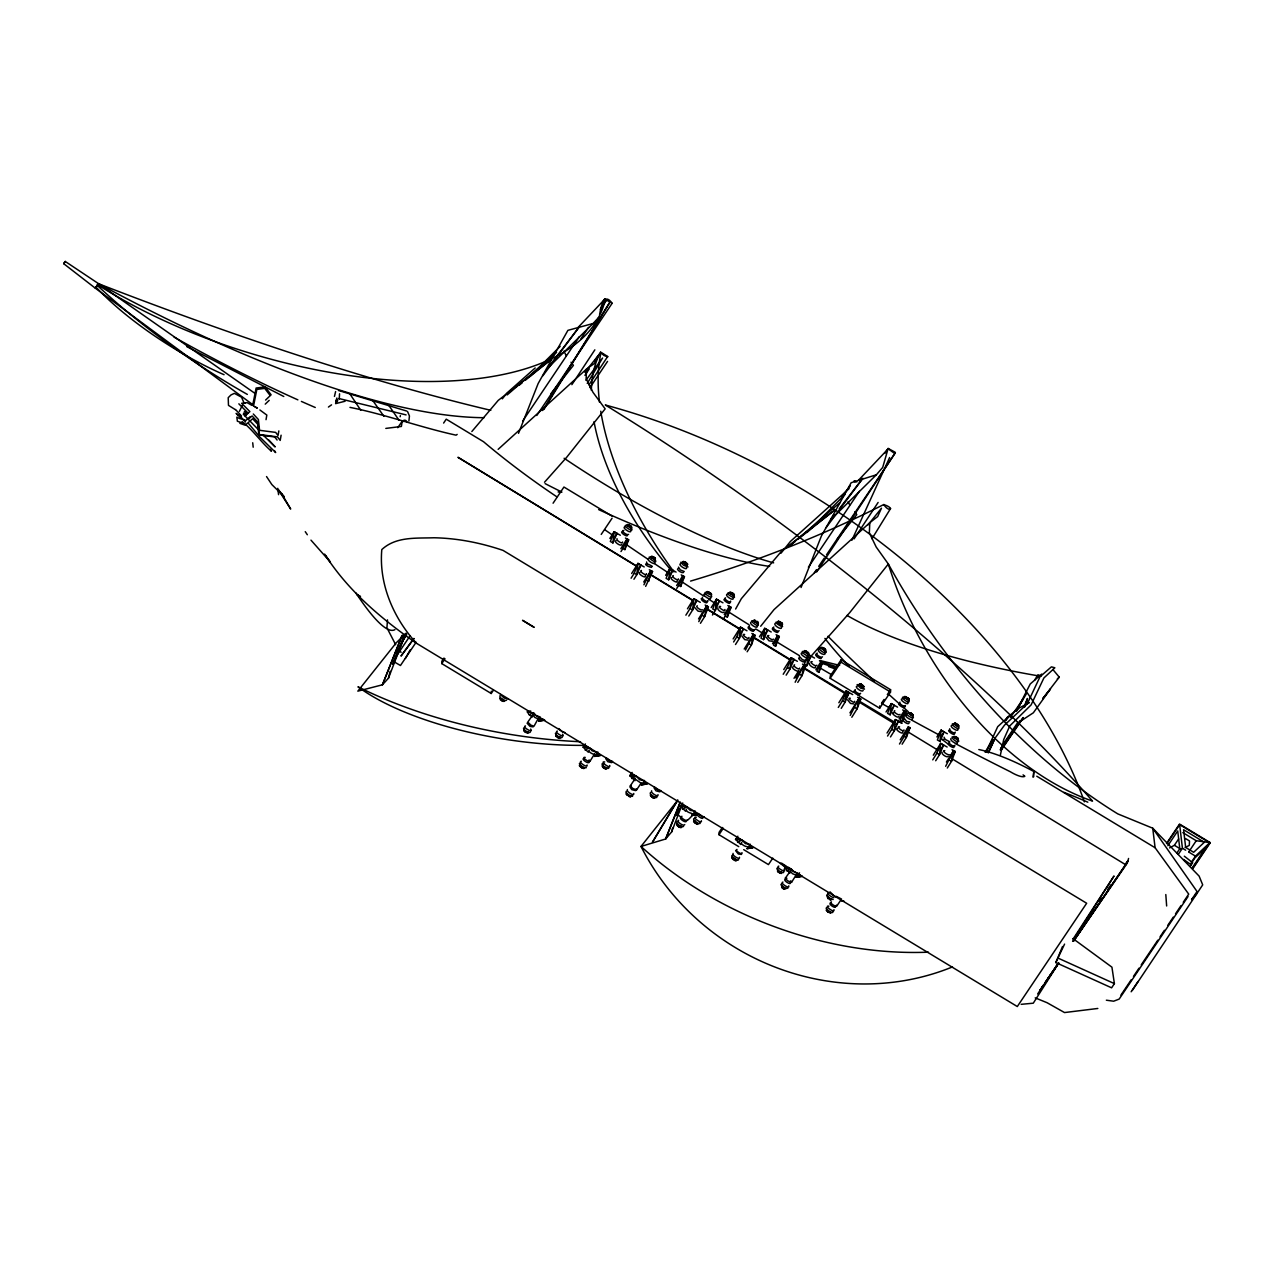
<?xml version="1.0" encoding="UTF-8"?>
<svg xmlns="http://www.w3.org/2000/svg" width="1274" height="1274" viewBox="0 0 1274 1274"><rect width="100%" height="100%" fill="white"/><g stroke="black" fill="none" stroke-linecap="round" stroke-linejoin="round"><path stroke-width="1.5" d="M493.404 690.253L491.223 693.502L441.759 663.595L441.839 661.27L444.005 658.037M491.223 693.502L491.302 691.177M738.761 846.653L718.982 834.693L719.062 832.368L722.31 827.511M853.261 692.276L830.186 678.309L830.25 675.984L841.127 659.805L890.59 689.712L890.51 692.037L879.649 708.217L858.214 695.254M830.186 678.309L841.047 662.13L841.127 659.805M879.649 708.217L879.729 705.892M1033.676 776.79L1033.851 771.518A116.205 32.073 33.9 0 0 978.814 749.542M584.83 372.247L598.191 355.637L594.432 363.456L586.55 369.046L586.12 378.697L592.983 392.328L605.15 408.858L566.611 457.366L544.508 482.257M868.104 524.824L881.465 508.199L877.675 516.559L869.792 522.69L869.346 532.866L876.178 547.008L888.328 564.016A271.728 171.082 61.4 0 0 1092.535 801.091A620.995 145.841 35.8 0 0 605.277 404.989A500.125 302.002 30.4 0 1 1084.381 801.84M334.441 396.421L335.619 391.58M387.503 619.865L386.93 627.779L395.673 644.724M339.25 399.128L339.553 393.793M612.937 542.931L616.998 533.392L614.084 531.72L610.342 541.498L612.937 542.931L614.084 531.72L620.311 535.239M644.198 566.962L637.971 563.427L636.825 574.654L633.942 579.24M668.707 579.797L672.768 570.242L669.853 568.57L666.127 578.348L668.707 579.797L669.853 568.57L676.096 572.106M700.27 602.331L693.789 598.716L692.642 609.943L688.804 616.059M722.963 602.809L716.482 599.194L715.335 610.421L712.453 615.024M746.978 630.789L740.497 627.174L739.35 638.401L735.512 644.517M763.604 639.596L767.649 630.057L764.75 628.385L761.008 638.163L763.604 639.596L764.75 628.385L771.216 632M797.365 661.317L791.138 657.798L789.991 669.009L786.154 675.14M807.461 656.094L804.356 664.232L806.936 665.681L807.891 656.333M852.704 694.585L846.223 690.97L845.076 702.197L841.238 708.328M890.16 714.825L894.221 705.286L891.306 703.614L887.58 713.392L890.16 714.825L891.306 703.614L897.549 707.134M901.944 723.202L895.479 719.587L894.332 730.814L890.494 736.929M939.957 741.436L944.018 731.897L941.104 730.209L937.377 739.987L939.957 741.436L941.104 730.209L947.346 733.744M947.155 747.026L940.674 743.411L939.527 754.622L935.689 760.753M408.906 421.057L409.432 415.993L407.632 411.693M1032.911 777.124L1033.851 771.518M266.027 419.672L266.823 415.085L259.88 409.957M278.831 430.915L278.035 435.517L275.662 432.396L259.577 430.309L258.383 419.496L253.287 413.986M281.108 435.198L280.2 440.422L277.509 436.871L259.227 434.498L257.874 422.22L252.093 415.961L249.242 418.429M400.163 416.757L400.37 415.611M624.913 549.62L626.951 538.95L628.655 539.842L624.913 549.62L622.906 548.489L626.951 538.95L620.852 548.696M680.698 586.486L682.737 575.8L684.441 576.708L680.698 586.486L678.676 585.355L682.737 575.8L676.621 585.546M727.327 617.11L729.365 606.44L731.053 607.332L727.327 617.11L725.304 615.979L729.365 606.44L724.269 614.562M775.579 646.284L777.618 635.615L779.322 636.506L775.579 646.284L773.557 645.154L777.618 635.615L772.538 643.736M818.927 672.369L820.966 661.7L822.654 662.591L818.927 672.369L816.905 671.239L820.966 661.7L815.87 669.821M902.151 721.514L904.19 710.844L905.878 711.736L902.151 721.514L900.129 720.383L904.19 710.844L899.094 718.966M252.682 405.291L256.122 388.029L265.119 386.898L271.107 394.797L265.597 400.068M253.478 406.279L256.854 389.398L264.753 388.411L270.04 395.37M1000.345 755.195L1003.705 739.573L1009.804 725.877L1031.08 704.936L1043.884 677.975L1054.872 667.767L1051.4 666.859L1039.982 676.781L1027.258 703.789L1004.453 725.209L995.074 738.14L988.274 752.886L994.548 739.334M336.846 397.998L335.588 403.635L345.127 401.23M952.474 966.918A239.018 223.714 31.8 0 1 641.013 846.446L665.633 838.993L671.685 831.858L672.545 828.148M406.088 633.178L396.389 642.637L357.835 691.145L382.423 684.807L388.459 678.214L390.147 671.223M239.385 411.375L242.378 405.291M1128.573 858.453L1127.331 863.039L1073.504 941.295M1024.551 707.245L1027.497 698.455L1023.882 707.15M252.093 404.161L95.263 288.147L63.716 263.702L64.162 262.794L65.261 261.457L98.512 283.64L97.955 284.882M671.685 831.858L682.195 804.276M388.459 678.214L405.243 634.42M634.229 573.204L637.971 563.427L640.87 565.099L636.825 574.654L634.229 573.204L631.092 578.221M690.062 608.494L693.789 598.716L696.703 600.388L692.642 609.943L690.062 608.494L685.874 615.183M716.482 599.194L712.755 608.988L715.335 610.421L719.396 600.882L716.482 599.194L711.211 607.602M736.754 636.952L740.497 627.174L743.411 628.846L739.35 638.401L736.754 636.952L733.617 641.969M787.396 667.576L791.138 657.798L794.052 659.47L789.991 669.009L787.396 667.576L783.207 674.264M842.496 700.748L846.223 690.97L849.137 692.658L845.076 702.197L842.496 700.748L838.292 707.436M887.548 736.053L891.736 729.365L895.479 719.587L901.705 723.122M900.208 739.812L908.346 726.817L910.05 727.709L906.308 737.487L902.119 744.175M936.931 753.189L940.674 743.411L943.588 745.083L939.527 754.622L936.931 753.189L932.743 759.877M679.998 802.413L665.633 838.993L680.412 802.206M518.502 433.367L538.138 383.57L567.901 330.348L593.063 323.516L599.369 316.685C600.373 308.499 603.621 291.077 612.125 303.308L536.784 415.499M801.043 587.521L821.427 535.924L851.175 482.719L876.369 474.788L882.707 467.415L888.153 448.448L895.065 452.174L895.319 453.162L893.536 452.716L888.233 448.782L858.469 480.298M401.804 635.806L382.423 684.807L402.361 635.105M392.806 663.961L403.969 636.411M676.797 815.249L679.026 809.738M1072.979 938.604L1111.931 967.173L1114.4 983.624L1111.613 987.828L1055.828 962.571L1062.516 946.502M1055.828 962.571L1064.57 944.098M643.911 584.798L650.839 570.656L652.543 571.548L645.663 586.343M698.773 621.616L706.672 605.946L708.376 606.838L704.633 616.616L700.445 623.304M745.481 650.074L753.364 634.42L755.068 635.312L751.341 645.09L747.137 651.778M795.151 682.227L804.005 665.028L805.709 665.92L801.967 675.698L797.779 682.386M806.936 665.681L810.997 656.142L808.082 654.454L814.564 658.069M850.252 715.415L859.106 698.216L860.794 699.107L857.068 708.885L851.828 717.246M904.285 736.372L908.346 726.817L906.308 737.487L904.285 736.372L899.492 744.016M945.658 766.311L953.557 750.641L955.245 751.533L951.519 761.311L947.315 767.999M676.908 815.392L680.778 806.394M392.886 664.12L406.024 633.783M396.596 653.912L405.482 634.086M851.892 540.256L889.618 457.525M1000.361 750.099L1002.749 745.035M986.044 752.186L997.701 726.674L1008.817 716.545L1005.632 720.813M1010.425 717.389L1022.64 699.713L1016.429 711.067L1030.252 683.963L1041.702 674.057M1041.049 676.048L1038.421 674.981L1037.928 675.953M499.79 695.875L500.762 698.869L504.695 700.652M504.186 701.417L502.37 700.971M507.816 698.932L504.09 697.993L500.459 694.473M527.038 723.154L530.064 726.435L533.185 726.881M533.01 714.666L527.77 722.103L530.924 725.145L534.029 726.18L538.52 718.01M532.675 714.746L534.889 717.485L538.806 719.046M628.592 534.411C626.888 535.892 619.578 529.761 623.846 530.557M651.619 567.408C643.418 565.608 643.577 560.99 652.352 566.357M589.687 747.838L592.044 750.752L596.359 752.186M687.196 565.226L682.784 562.121L687.992 566.978L683.453 565.162L680.762 562.264L683.533 562.662M683.501 572.552C681.893 573.666 675.523 569.159 678.102 568.475M584.416 767.665L583.253 767.665M586.358 767.681C584.479 768.97 577.106 763.747 580.1 762.967M589.114 762.521C587.425 764.002 580.1 757.871 584.368 758.667M585.228 757.393C579.702 756.565 592.458 764.766 589.066 759.893M589.862 761.47L594.655 753.762M694.808 607.666L698.056 611.154L701.385 611.647M701.194 598.621C700.923 600.58 707.771 604.72 707.038 601.869M711.226 595.213L706.64 592.426L710.573 594.225M702.659 609.832C701.034 610.931 694.664 606.424 697.244 605.755M626.107 793.957L630.519 797.046L629.961 796.154M635.216 778.51L630.312 785.851L632.637 788.367L636.554 789.928L641.348 782.809M626.203 791.345C624.467 792.762 630.646 797.89 630.821 795.533M636.379 776.296L639.628 779.784L642.956 780.277M636.554 789.928L636.267 788.893M650.345 795.151L651.205 796.361M650.457 792.539C648.705 793.957 654.9 799.085 655.075 796.728M677.258 823.8L680.029 826.492L681.463 826.141M681.909 816.252C679.058 816.793 686.59 822.144 687.212 819.962M704.267 816.984L701.863 816.65L697.993 813.497M799.387 656.413L802.429 659.693L805.646 660.489M794.021 678.309L798.734 670.713M731.833 857.752L733.076 859.297M732.343 856.988L736.754 860.077M732.216 858.023L732.693 858.963M742.105 840.092L745.354 843.595L748.682 844.073M736.245 860.842L734.509 860.237M860.253 683.995L860.523 684.982M863.565 687.626L859.154 684.536L864.489 689.123L860.762 688.199L857.115 684.679L859.01 684.664M780.373 863.342L785.676 867.642M790.517 870.827L785.278 878.264L787.603 880.78L791.536 882.341L796.346 874.633M781.599 885.589L784.927 888.535L787.921 888.137M790.198 870.906L792.396 873.646L796.33 875.206M791.536 882.341L790.74 880.764M908.394 713.137L912.582 716.291M830.377 912.869L826.189 910.337L827.559 910.591M831.444 901.865C828.164 902.39 837.607 908.489 836.445 905.129M986.076 752.281L992.764 739.621L985.121 752.217M735.624 609.02L741.341 598.7L781.567 551.18L834.199 510.412L798.018 539.221M405.387 658.467L410.18 649.883M484.072 417.697A723.075 207.391 35.2 0 1 98.512 283.64L95.263 288.147L96.33 287.144M677.497 800.375L652.431 842.241L677.848 800.024M1019.216 705.716L1026.398 693.804M1034.615 680.173L1037.705 675.077M587.234 383.426L602.57 358.026L585.865 380.273M543.966 409.416L609.466 302.893L542.613 410.515M871.989 538.711L890.637 508.422M609.864 538.44L614.084 531.72M614.96 536.641L616.998 533.392M620.979 551.562L622.906 548.489M626.553 543.202L628.655 539.842L625.423 538.042M631.649 573.507L637.971 563.427M637.828 569.972L640.87 565.099M643.72 582.027L650.839 570.656L648.8 581.326L646.778 580.211M650.441 574.924L652.543 571.548L649.31 569.749M665.649 575.291L669.853 568.57M669.71 575.115L672.768 570.242M676.765 588.413L678.676 585.355M682.323 580.068L684.441 576.708L681.192 574.893M687.466 608.797L693.789 598.716M693.645 605.261L696.703 600.388M698.534 618.941L706.672 605.946L704.633 616.616L702.611 615.501M705.207 611.886L708.376 606.838L705.127 605.039M716.338 605.755L719.396 600.882M723.377 619.053L725.304 615.979M727.9 612.38L731.053 607.332L727.82 605.532M733.123 638.943L740.497 627.174M739.334 635.344L743.411 628.846M744.207 649.023L753.364 634.42L751.341 645.09L749.319 643.959M751.915 640.344L755.068 635.312L751.835 633.497M759.479 636.777L764.75 628.385M763.588 636.554L767.649 630.057M776.153 641.555L779.322 636.506L776.073 634.707M783.765 669.567L791.138 657.798M792.014 662.719L794.052 659.47M795.868 678.023L804.005 665.028L801.967 675.698L799.961 674.567M807.939 661.015L810.997 656.142M803.607 669.28L805.709 665.92L802.477 664.12M838.849 702.738L846.223 690.97M845.06 699.155L849.137 692.658M849.933 712.835L859.106 698.216L857.068 708.885L855.045 707.755M857.641 704.156L860.794 699.107L857.561 697.308M886.035 712.007L891.306 703.614M891.163 710.159L893.201 706.911M887.038 733.028L895.479 719.587M896.355 724.508L898.393 721.259L894.332 730.814L891.736 729.365M903.776 715.096L905.878 711.736L902.645 709.937M907.948 731.085L910.05 727.709M936.9 736.945L941.104 730.209M940.96 736.77L944.018 731.897M933.301 755.179L940.674 743.411M940.531 749.956L943.588 745.083M946.423 762.011L953.557 750.641L951.519 761.311L949.496 760.196M952.092 756.581L955.245 751.533L952.012 749.733M1058.774 963.033L1033.278 1003.195L1021.175 1004.326M1072.597 941.263L1114.017 876.002L1073.074 939.081M580.896 338.884L588.508 327.338M402.218 641.666L406.581 635.041M571.867 384.668L594.847 349.84M816.634 571.962L895.399 452.652L826.492 554.827M854.042 538.934L878.12 502.45M403.396 639.007L406.677 634.086M443.623 423.079L446.234 419.178L483.563 441.744A241.853 66.742 33.9 0 0 556.754 496.749M522.802 420.866L579.304 336.718M602.57 302.081L604.784 298.769M395.497 657.495L409.909 636.06M584.941 375.368L589.368 368.775M594.91 360.526L600.611 352.102L607.698 356.481L588.954 384.859M393.714 661.588L400.466 665.506L416.136 642.239M589.958 387.646L607.539 361.402M441.759 663.595L445.008 658.738M553.075 503.214L563.936 487.034L612.141 516.177M601.217 534.411L612.077 518.231M808.385 567.233L859.345 491.334M884.825 453.385L888.153 448.448M687.196 820.552C699.283 810.137 686.638 815.615 686.176 809.038M718.982 834.693L723.329 828.227M772.792 858.135L768.445 864.6L743.713 849.647M881.895 702.659L884.076 699.426M887.325 694.569L890.59 689.712M836.731 906.164L841.525 899.03L836.174 896.323M1040.078 990.248L1043.406 985.312L1037.641 994.007M1046.718 980.375L1052.244 972.126M1054.458 968.845L1057.786 963.892M1074.38 939.177L1085.432 922.71M1088.76 917.774L1094.286 909.525M1099.812 901.291L1102.026 897.995M1107.568 889.762L1110.88 884.809M1166.49 843.484L1179.533 824.055L1210.3 842.671L1192.91 868.549M1166.936 843.579L1179.66 824.628L1209.695 842.799L1192.735 868.056M1167.844 845.697L1177.733 830.966L1179.788 848.675L1176.746 853.214M1169.58 847.911L1174.373 845.283L1178.625 838.961M1178.275 854.408L1182.415 848.229L1179.66 824.628M1188.817 851.796L1196.238 840.729L1210.3 842.671M1191.333 862.291L1195.474 856.128L1209.695 842.799M1190.903 863.899L1194.964 857.848L1205.634 847.847L1192.464 867.483M1190.489 865.97L1192.687 862.705L1184.31 856.192M1120.897 995.137L1131.264 979.69M1133.478 976.41L1139.004 968.176M1141.217 964.88L1157.811 940.18M1160.025 936.884L1164.436 930.291M1167.764 925.354L1173.29 917.121M1175.504 913.824L1181.03 905.591M1183.243 902.295L1188.722 894.125L1155.104 847.751L1036.781 776.216M1187.989 896.593L1119.161 999.087L1113.651 1001.205L1106.358 1000.201M1131.137 991.793L1138.064 981.474M1132.267 990.471L1202.704 884.873L1199.121 876.114L1152.731 828.211L1117.808 813.895A496.478 318.691 60.7 0 1 888.328 564.016L849.79 612.555L810.805 656.492M1005.409 720.192L1007.463 717.151L1019.63 707.755L1029.408 702.691M814.261 572.95L816.491 569.653M818.704 566.357L824.262 558.123M1003.609 743.49L1017.91 722.294M1001.077 750.418L1023.149 717.819M1058.63 963.048L1045.174 982.62M1124.592 865.651L1127.92 860.73L1124.608 865.619M1045.014 982.859L1058.28 963.319M1073.695 940.674L1124.257 866.718L1073.902 940.594M1042.562 986.57L1058.232 963.59M397.759 427.698L402.202 421.2L401.39 426.456L385.815 428.414M1000.95 749.829L1023.086 717.533M1040.094 990.089L1043.438 985.216M1000.377 749.542L1020.554 720.59M1000.663 748.586L1020.076 720.973M540.94 718.154L538.822 721.1L544.587 720.144L542.66 718.87L538.822 721.1L544.587 720.144M585.419 743.952L583.126 747.137L588.317 752.217M597.84 751.963L594.639 756.39L600.42 755.434L598.493 754.16L594.639 756.39L600.42 755.434M635.009 780.675L629.818 775.595L632.111 772.41M644.533 780.421L641.348 784.864L647.112 783.892L645.185 782.634L641.348 784.864L647.112 783.892M682.753 803.034L680.459 806.219L685.651 811.299M695.174 811.044L691.989 815.471L697.754 814.516L695.827 813.242L691.989 815.471L697.754 814.516M737.853 836.222L735.544 839.407L740.751 844.487M750.275 844.216L747.074 848.659L752.854 847.704L750.927 846.43L747.074 848.659L752.854 847.704M799.515 872.833L796.33 877.26L802.094 876.305L800.168 875.031L796.33 877.26L802.094 876.305M413.875 638.481L401.007 656.062L413.939 638.577M1052.818 669.439L1059.267 677.147L1042.817 698.566M542.804 375.83L579.59 326.447L547.645 368.186L593.063 323.516M826.093 527.643L862.88 478.26L839.232 508.788M834.518 514.903L830.966 519.473L876.369 474.788M836.763 539.842L856.765 514.664L854.758 511.861M551.037 393.507L573.396 365.367L571.039 362.214M677.147 800.964L641.013 846.446A303.164 213.427 21.1 0 0 928.443 952.172M502.322 398.826L507.052 392.933L535.191 367.963M780.978 553.219L790.453 541.402L849.057 488.706M760.689 626.235L774.019 609.609L869.792 522.69M1042.705 698.646L1050.493 688.931L1033.341 712.803L1020.124 721.45M842.082 496.112L850.395 485.776M471.842 431.536L498.245 400.37L550.878 359.65L525.238 380.337M1193.706 897.167L1191.54 899.699L1197.034 891.513L1152.731 828.211L1155.104 847.751M1194.885 895.797L1197.226 893.042M607.778 356.816L603.972 355.51L600.452 352.277M577.807 327.737L604.879 299.103L612.125 303.308M806.983 532.516L844.933 494.615M530.653 375.782L560.162 346.321M1059.267 677.147L1057.309 678.883M265.231 404.145L269.196 400.355M586.55 369.046L498.15 449.34M1025.761 704.665L1028.516 702.117M244.958 415.881L249.879 411.598L241.646 403.301L247.092 402.616L251.886 405.371M250.293 416.598L245.771 420.5L240.356 418.62L239.878 415.037M507.148 394.94L556.547 352.452M839.9 502.689L790.485 545.208L795.008 541.609M63.78 263.686L65.324 261.441M519.203 385.194L522.229 382.773M328.421 407.059L331.543 404.845M457.175 434.418L456.076 435.167C420.866 427.491 385.624 414.48 349.968 407.377M530.701 710.988L527.293 711.847L529.315 714.841L533.169 712.612M585.148 750.131L589.002 747.902L586.534 746.277L583.126 747.137L589.002 747.902M631.84 778.589L635.694 776.36L633.226 774.735L629.818 775.595L632.907 777.634M682.482 809.213L686.336 806.983L683.867 805.359L680.459 806.219L686.336 806.983M737.582 842.401L741.42 840.171L738.968 838.547L735.544 839.407L741.42 840.171M786.822 871.002L790.676 868.772L788.208 867.148L784.8 868.008L789.991 873.088M1185.107 847.465L1189.295 845.41L1189.486 840.951L1185.505 838.547M617.014 538.679C615.501 540.272 623.48 545.001 622.54 542.007M646.555 561.977L647.017 563.634M678.453 567.121L680.316 569.924L684.249 571.5M702.388 597.267C700.859 598.86 708.838 603.589 707.898 600.595M726.721 594.305C724.954 596.152 734.206 601.631 733.107 598.159M717.851 608.064C716.673 609.8 723.186 614.084 724.078 612.125M750.736 622.269C748.969 624.117 758.205 629.611 757.106 626.139M748.22 626.999C746.691 628.592 754.686 633.337 753.73 630.343M774.974 623.48C773.207 625.327 782.459 630.805 781.36 627.334M781.854 625.088C781.217 621.123 774.082 621.776 780.994 624.881C787.826 630.821 769.416 620.104 778.414 622.476M772.474 628.209C770.945 629.802 778.94 634.548 777.984 631.538M741.866 636.044L744.749 639.628L748.093 640.105M499.918 698.439L503.023 701.433M766.104 637.239L769.002 640.822L772.331 641.3M818.322 649.565C817.048 651.428 824.087 656.062 825.058 653.96M540.415 717.135L536.211 715.462M815.822 654.295C814.293 655.887 822.271 660.617 821.332 657.623M524.315 729.381C523.216 730.528 528.981 733.935 528.296 731.786M809.452 663.324C807.827 665.028 816.363 670.092 815.344 666.891M798.702 671.334C796.76 671.764 790.342 667.576 793.049 666.732M556.212 734.525C555.114 735.671 560.863 739.079 560.178 736.929M565.067 732.614L561.961 731.579L558.808 728.537M863.501 686.638L862.832 685.316M594.639 754.335C592.808 754.734 586.82 750.816 589.352 750.036M847.592 699.84L850.475 703.423L853.819 703.901M580.148 764.671L582.696 767.41M605.883 758.858L607.762 761.677L611.711 762.664M899.89 702.149C898.377 703.742 906.355 708.487 905.416 705.493M904.062 718.138L906.769 721.482L909.891 721.928M630.423 785.628L631.267 785.628M629.897 786.838L631.777 789.641L635.71 790.628M627.381 789.577C625.614 791.425 634.866 796.919 633.767 793.447M654.135 788.033L656.014 790.851L659.964 791.839M651.635 790.788C649.867 792.635 659.104 798.113 658.005 794.642M949.703 728.76C948.174 730.352 956.153 735.098 955.213 732.104M944.05 737.168L945.165 739.414L949.528 741.627M950.914 738.506C949.146 740.353 958.382 745.831 957.284 742.36M942.043 752.281C940.865 754.001 947.378 758.285 948.27 756.326M949.417 754.749C947.49 755.498 940.61 749.972 944.798 750.657M676.844 821.953C675.57 823.832 682.609 828.466 683.581 826.348M693.789 818.625C692.021 820.456 701.273 825.95 700.174 822.478M676.972 824.517L678.931 826.922M747.074 846.605C745.242 847.003 739.254 843.085 741.787 842.305M735.624 850.634L738.315 853.978L741.452 854.44M733.107 853.389C731.34 855.22 740.592 860.714 739.493 857.243M735.862 860.571L734.971 860.444M777.666 869.569L778 870.54M797.922 873.295L793.718 871.623L791.234 868.948M785.405 878.041L786.902 878.264M781.663 886.593L781.933 887.564M827.463 896.163L829.406 898.584L831.667 898.903M830.075 903.075C828.546 904.651 836.524 909.397 835.585 906.403M831.205 912.518L827.829 910.974L827.399 909.413M243.493 403.237L245.038 403.046M1097.822 1008.467L1064.523 1012.559L1047.037 1002.702L1035.205 997.876M841.525 901.084L843.882 900.989M558.092 491.955L560.799 492.274M527.293 711.847L531.21 712.357M629.818 775.595L635.694 776.36M784.8 868.008L790.676 868.772M624.913 526.895C621.123 527.516 632.047 534.57 630.694 530.669M622.317 531.624C619.037 532.15 628.496 538.233 627.318 534.873M615.995 540.654C612.953 541.243 621.011 546.96 621.68 544.635M648.8 558.617C645.01 559.222 655.935 566.277 654.581 562.391M686.829 564.191L686.463 562.901M680.682 563.761C676.892 564.366 687.833 571.421 686.479 567.535M641.427 570.449C638.147 570.991 647.59 577.074 646.428 573.714M673.309 575.609C670.028 576.135 679.488 582.234 678.309 578.858M639.882 572.376C636.379 572.934 646.475 579.447 645.233 575.848M671.78 577.52C668.277 578.077 678.373 584.591 677.115 581.008M725.591 597.824C722.31 598.35 731.754 604.449 730.591 601.089M754.829 620.247L754.797 621.186M773.844 626.999C770.993 627.556 778.541 632.907 779.162 630.726M749.59 625.805C746.739 626.346 754.288 631.697 754.909 629.515M820.09 647.893C816.793 648.53 825.52 654.725 826.237 652.208M817.191 653.084C814.341 653.626 821.873 658.976 822.494 656.811M808.098 653.403L808.13 652.479M801.967 652.973C798.177 653.594 809.101 660.649 807.748 656.747M799.371 657.702C796.091 658.228 805.55 664.327 804.372 660.951M794.594 664.821C791.313 665.346 800.757 671.446 799.594 668.086M857.052 686.16C853.755 686.797 862.482 692.992 863.199 690.476M855.332 689.6C852.481 690.142 860.014 695.493 860.635 693.327M854.472 690.874C851.191 691.4 860.635 697.499 859.472 694.139M902.135 698.789C898.345 699.41 909.286 706.465 907.932 702.563M894.762 710.637C891.911 711.195 899.46 716.545 900.065 714.364M907.486 713.01C903.298 713.886 916.5 721.227 912.694 716.163M906.308 714.778C903.011 715.399 911.738 721.594 912.455 719.077M910.655 712.994C904.811 711.338 918.156 718.711 911.149 713.122M951.949 725.4C948.143 726.005 959.083 733.06 957.73 729.174M903.712 719.491C900.861 720.033 908.41 725.384 909.031 723.202M897.39 728.537C893.886 729.094 903.983 735.608 902.74 732.009M957.634 739.031L957.666 738.092M949.767 742.025C946.502 742.551 955.946 748.65 954.767 745.29M948.907 743.315C945.292 744.064 956.694 750.402 953.414 746.038M503.214 701.305L502.864 700.031M525.445 725.909C521.257 726.785 534.459 734.127 530.653 729.062M557.343 731.069C553.155 731.945 566.357 739.27 562.551 734.222M524.267 727.677C520.97 728.314 529.697 734.493 530.414 731.977M556.165 732.821C552.868 733.458 561.595 739.653 562.312 737.12M524.171 730.193L524.824 731.754M556.069 735.337L556.324 736.547M581.278 761.215C577.488 761.82 588.413 768.875 587.059 764.973M603.207 765.212C600.85 765.594 607.65 769.974 606.806 767.553M605.612 768.795L605.261 767.521M580.291 765.754L582.17 768.174M681.049 817.526C677.768 818.051 687.212 824.151 686.049 820.79M694.808 820.472L694.41 821.22L697.531 823.402M678.612 820.281C675.316 820.918 684.042 827.113 684.759 824.596M680.268 827.383L680.3 826.444M736.993 849.424C733.713 849.965 743.156 856.048 741.994 852.688M778.796 866.097C774.608 866.973 787.794 874.298 784.004 869.25M777.618 867.849C774.321 868.486 783.048 874.681 783.749 872.164M777.522 870.381L778.159 871.926M780.436 873.2L780.468 872.26M785.389 879.315C782.109 879.84 791.552 885.94 790.39 882.579M782.953 882.07C779.162 882.691 790.087 889.746 788.749 885.844M781.774 883.837C778.732 884.395 784.736 888.121 786.154 888.551M828.594 892.708C825.568 893.472 832.049 897.39 833.737 897.692M781.679 886.354L783.86 889.045M827.415 894.459C824.453 895.351 831.205 899.508 833.164 899.524M827.32 896.992L828.419 898.887M827.606 897.262L827.957 898.536M830.25 899.81L830.282 898.871M826.969 907.661C823.179 908.266 834.12 915.321 832.766 911.42M827.176 910.448L827.527 911.738M338.884 398.523L406.103 414.91M820.424 660.601L839.63 665.394M822.144 662.369L837.4 666.891M338.518 390.497L406.9 411.104M626.856 525.398C620.454 524.458 635.216 533.949 631.299 528.296M630.646 527.197L631.378 526.719M686.431 564.063L687.801 564.302L686.017 562.567M652.686 556.627L651.778 556.834L653.1 558.108M729.269 592.888C722.581 592.378 739.43 601.742 732.948 595.117M733.06 594.687L733.967 594.48M706.576 592.41C700.7 591.263 712.946 600.309 711.593 595.913M710.366 594.194L711.274 593.987M725.384 599.321C719.858 598.509 732.614 606.711 729.222 601.822M705.398 594.162C700.095 593.079 710 601.169 710.765 598.207M779.465 621.569L778.573 621.441L779.035 622.381M720.606 606.456C715.526 605.468 726.1 613.288 724.938 609.498M755.211 620.374L753.842 620.135L755.179 621.521M824.66 649.947L826.03 650.186L824.246 648.45M768.859 635.63C764.289 634.691 772.84 641.698 773.509 639.134M805.152 651.508L803.974 651.508L808.48 654.438L804.897 650.998L806.315 651.205M803.91 651.476C797.508 650.536 812.271 660.028 808.353 654.374M807.7 653.275L809.07 653.514L807.748 652.129M744.621 634.436C739.525 633.433 750.115 641.252 748.953 637.462M823.02 663.706L835.919 667.974M812.207 661.716C807.62 660.776 816.172 667.767 816.857 665.219M907.884 699.092L909.158 699.49L908.601 698.598M860.269 683.772L861.399 684.377M860.953 684.17L859.584 683.931L860.906 685.316M863.469 686.861L860.698 685.316M900.208 703.726C894.682 702.914 907.438 711.115 904.046 706.226M955.834 723.409L954.943 723.282L955.404 724.221M910.193 712.787L909.302 712.644L909.763 713.583M950.022 730.336C944.942 729.349 955.516 737.168 954.353 733.378M850.347 698.232C845.267 697.244 855.841 705.063 854.679 701.273M893.934 712.787C889.045 711.784 898.186 719.269 898.903 716.529M955.389 736.611C952.968 738.044 962.889 740.895 955.755 736.611M943.731 739.398L941.996 739.398L947.776 743.761M899.587 726.833C894.507 725.846 905.097 733.665 903.935 729.875M500.571 698.757L501.43 699.092M604.736 761.948C598.86 760.801 611.106 769.846 609.752 765.467M603.558 763.699C598.254 762.616 608.16 770.722 608.94 767.76M603.382 766.375L602.092 765.977L602.65 766.868M640.504 782.809L635.185 779.083M580.482 765.642L579.32 765.642L580.992 767.458M582.537 768.174L583.253 767.696M653.482 797.842L654.772 798.241L653.912 797.03M696.337 817.207C690.46 816.061 702.707 825.106 701.353 820.727M694.776 821.396L693.613 821.396L694.935 822.781M694.983 821.634L694.012 821.634L694.553 822.447M786.536 866.368L781.535 863.103M733.298 855.475C727.995 854.392 737.901 862.498 738.665 859.536M829.852 899.683L831.126 900.081L830.568 898.95M784.211 889.045L785.294 888.711M828.928 906.148C823.036 905.018 835.282 914.063 833.944 909.668M243.541 423.35L237.378 421.216L236.837 417.155L239.751 418.605M239.846 423.35L245.213 425.197L252.65 418.764L257.682 424.21L258.861 434.896L274.77 436.966L277.095 440.056M828.498 666.509L835.855 669.168M1058.63 958.366L1114.4 983.624M629.26 525.127L627.843 524.92L630.296 527.197M630.2 526.99L631.936 527.611L631.076 526.401M685.03 561.977L683.612 561.77L685.476 563.713M731.658 592.601L730.48 592.888M651.635 557.518C643.227 554.572 658.897 566.134 655.186 560.003M732.598 594.48L734.334 595.085L733.091 593.541M708.981 592.123L707.627 591.789L708.089 592.713M709.905 593.987L711.656 594.608L710.398 593.047M823.259 647.861L821.841 647.654L824.294 649.947M754.16 621.266C745.752 618.32 761.422 629.897 757.712 623.766M756.613 622.46L757.791 622.174M906.483 697.005L905.129 696.671L905.607 697.611M904.986 697.706C897.278 694.649 910.082 705.557 909.11 700.811M956.296 723.616L954.544 723.011L955.787 724.556M954.783 724.317C947.076 721.259 959.895 732.168 958.908 727.422M957.22 725.495L958.574 725.83L958.112 724.89M862.339 686.256L864.17 686.702L861.304 684.186M911.595 714.857L913.012 715.064L910.56 712.787M957.443 739.143L954.019 736.356L956.344 737.089M558.139 737.821L559.318 737.55M604.768 768.461L606.504 769.066L605.468 767.521M605.421 768.923L604.274 768.19M653.689 798.097L651.396 796.712M582.075 767.967L583.826 768.588L583.253 767.442M696.368 823.721L697.881 824.389L697.897 823.577M697.021 824.167L694.728 822.781M628.783 796.441L630.136 796.425M679.424 827.049L681.16 827.67L679.918 826.109M779.592 872.865L781.328 873.47L780.086 871.926M680.077 827.511L678.931 826.778M780.245 873.327L777.49 871.512M186.737 346.592L283.799 396.501M254.991 406.9L257.348 408.126L254.418 406.438M631.363 526.465L627.525 524.506L629.706 526.863M732.693 594.687L730.957 593.541M779.815 621.585L782.029 623.129M823.752 648.132L821.523 647.256L823.705 649.613M956.742 725.224L958.972 726.1L957.714 724.556M653.052 556.627L654.788 557.757M908.601 698.359L904.747 696.4L907.518 699.092M653.594 558.426L655.441 558.697M709.459 592.394L707.229 591.502L708.471 593.063M710.016 594.194L708.264 593.063M754.972 621.521L758.348 623.066L757.106 621.521M806.808 651.476L804.579 650.584L805.821 652.145M819.421 660.792L822.654 662.591L819.501 667.64A981.553 270.868 33.9 0 0 831.285 674.535M955.293 738.028C947.06 733.394 956.742 744.398 958.828 741.149M910.034 713.551L912.614 715.494M557.646 737.55L559.875 738.442L558.633 736.882M653.132 797.842L651.938 797.126M734.604 860.428L732.869 859.297M681.049 817.207L676.972 814.182M235.387 409.655L228.476 405.371L228.205 397.679L231.056 394.892L234.4 393.363L241.55 397.201L243.891 402.616M859.202 701.05L894.81 722.326M1182.861 832.639L1196.238 840.729M1182.415 848.229L1185.68 850.204M1188.945 852.179L1195.474 856.128M1174.373 845.283L1181.062 849.328M841.047 662.13L890.51 692.037M804.929 668.356L847.321 693.948M416.439 643.259L1017.305 1006.54L1086.658 903.25L503.055 550.4C480.776 542.835 457.477 538.201 433.924 537.771C416.041 538.392 395.959 536.402 381.802 549.572C378.712 584.033 393.475 618.097 416.439 643.259C381.722 619.068 348.789 591.407 325.603 555.575M637.35 566.452L457.955 457.286L635.949 565.911M650.887 574.685L693.199 600.436M706.736 608.669L738.904 628.241M754.128 637.51L789.673 659.12M651.205 575.227L693.582 601.073M707.15 609.354L739.35 629.006M752.918 637.287L790.214 660.043M803.767 668.324L844.455 693.152M859.711 702.452L893.615 723.138M907.184 731.419L937.696 750.036M951.264 758.317L1125.866 864.855M956.79 723.743L957.921 724.556M906.929 698.757L905.782 697.961M823.752 647.988L825.377 649.214M629.754 525.254L630.901 526.051M686.129 562.487L683.294 561.356L684.886 563.331M732.757 593.127L729.922 591.996L730.782 593.206M911.101 714.73L909.954 713.934M806.761 652.941L805.136 651.731M827.861 912.152L830.712 912.853M501.876 700.843L500.252 699.633M604.274 768.333L603.128 767.521M783.319 887.245L784.258 887.898M783.255 888.711L782.125 887.914M525.159 732.168L527.993 733.298L527.133 732.088M856.829 481.97L854.169 480.776L855.061 482.034M835.187 896.912L829.995 891.832M529.315 714.841L532.484 716.928M98.528 283.752L254.943 393.363M1183.626 859.472L1191.19 864.823M779.226 622.731L782.602 624.276L782.029 623.384M732.646 593.19L734.127 594.337M756.645 621.171L757.775 621.935M709.952 592.713L711.433 593.859M828.992 911.388L830.138 912.391M603.796 767.872L602.666 767.107M678.325 826.539L676.956 825.313M1023.07 774.879L1024.853 776.264A17.645 4.873 33.9 0 1 1010.33 771.757A981.553 270.868 33.9 0 1 955.42 743.602M243.589 413.063L246.312 415.197M957.14 739.318L958.462 740.608M907.916 697.945L908.951 698.741M824.549 650.377L825.886 651.667M655.25 558.171C646.364 552.199 655.839 562.137 655.266 558.426M778 870.763L781.233 872.722L781.631 871.957M238.636 415.563L236.136 413.349L238.525 415.945M650.982 794.45C651.874 795.597 657.957 799.578 656.827 796.393M651.603 796.712L650.552 795.9M626.728 793.256C627.62 794.387 633.704 798.384 632.589 795.199M627.349 795.502L626.426 794.355M535.399 714.841L533.726 712.787M556.706 736.898L555.671 736.101M503.071 700.031L503.899 700.827M500.316 697.786L504.759 700.684L506.526 700.27M262.778 434.705L275.184 446.903L268.925 440.135M245.563 422.044L238.971 414.942M242.108 421.551C253.032 430.071 260.836 442.014 271.426 451.219L270.327 449.419M238.843 403.826L248.207 413.254M244.369 411.486L246.822 413.939M782.395 623.512L778.175 621.171L782.22 623.655M523.789 730.942L527.42 732.407M235.579 409.559L241.503 415.993M248.557 423.541L259.816 437.014L275.662 452.573L274.42 450.55M243.238 414.161L259.1 430.373M324.583 554.094L330.269 561.977L310.967 540.128M398.905 649.31L401.071 652.368M373.043 400.912L383.856 416.232M389.064 405.737L398.985 420.181M305.25 531.672L307.337 534.746M702.993 817.446C703.646 820.297 697.404 816.236 697.037 814.42M349.888 393.921L360.749 410.196M266.537 476.556L271.84 484.55L284.07 496.637L278.258 489.582L290.679 509.043L281.602 493.595M563.936 351.194L566.325 355.876M848.134 501.653L849.71 504.886M693.597 810.885L690.269 810.407L686.893 807.143M660.824 790.549L658.531 790.565L654.549 787.061M612.571 761.374L610.262 761.39L606.297 757.887M277.764 488.324L278.576 494.662M252.714 442.763L253.192 447.222M1165.806 894.555L1166.65 905.973M938.11 734.413A981.553 270.868 33.9 0 1 912.025 720.288M889.889 708.057A981.553 270.868 33.9 0 1 881.528 703.375M799.387 655.616A981.553 270.868 33.9 0 1 775.898 641.363M762.473 633.114A981.553 270.868 33.9 0 1 755.769 628.958M749.064 624.786A981.553 270.868 33.9 0 1 727.295 611.09M715.606 603.637A981.553 270.868 33.9 0 1 708.933 599.353M703.917 596.136A981.553 270.868 33.9 0 1 682.291 582.059M669.009 573.3A981.553 270.868 33.9 0 1 654.119 563.379M647.511 558.952A981.553 270.868 33.9 0 1 626.123 544.444M613.017 535.446A981.553 270.868 33.9 0 1 604.863 529.793M673.914 571.915A256.01 125.218 51.8 0 1 600.755 411.215M599.481 402.186A256.01 125.218 51.8 0 1 600.707 353.965M671.669 570.911A202.423 100.407 51.8 0 1 594.034 421.678M591.359 390.37A202.423 100.407 51.8 0 1 599.194 354.841M224.065 374.699A132.655 37.185 32.3 0 1 95.821 286.905M247.347 394.414A237.251 65.165 33.9 0 1 97.031 285.169M580.562 741.739A322.736 170.254 7.5 0 1 357.978 686.797A185.829 66.423 9 0 0 584.862 745.338M773.637 562.869A266.553 68.541 32.4 0 1 564.127 458.258M769.607 566.404A399.829 100.152 31.2 0 1 598.653 509.6M561.93 492.098A399.829 100.152 31.2 0 1 545.113 483.626M883.885 504.472A430.214 155.317 -20.8 0 1 690.572 581.087M315.267 407.489A475.935 113.482 32.6 0 1 301.381 401.421M297.877 399.861A475.935 113.482 32.6 0 1 174.108 337.148M394.94 629.611A277.7 38.013 67.8 0 1 355.828 592.856M490.808 410.324A1708.402 341.703 29.4 0 1 98.369 283.672M1039.855 676.112A414.448 132.878 2 0 1 847.067 615.453M1063.886 792.348A176.385 44.479 28.7 0 1 1087.821 802.19M908.282 711.704A707.341 196.435 33.2 0 1 904.142 708.057M900.033 704.426A707.341 196.435 33.2 0 1 888.742 694.282M874.362 681.096A707.341 196.435 33.2 0 1 827.973 636.283M849.057 666.206A296.492 80.628 32.7 0 1 824.899 638.401M598.716 317.258A322.418 148.102 16.7 0 1 97.445 284.643M604.8 301.333A322.418 148.102 16.7 0 1 600.42 313.834M402.584 422.108A2.086 1.991 1.9 0 1 404.766 420.213A2.086 1.991 1.9 0 1 406.772 422.283M335.747 400.8C337.753 404.718 338.741 396.31 335.747 400.8M626.999 525.27L631.426 528.36L626.999 525.27M650.887 556.977L655.314 560.082L650.887 556.977M729.413 592.76L733.824 595.85L729.413 592.76M753.412 620.725L757.839 623.83L753.412 620.725M821.013 648.02L825.425 651.11L821.013 648.02M904.237 697.165L908.649 700.254L904.237 697.165M954.035 723.775L958.446 726.865L954.035 723.775M953.605 736.961L958.016 740.067L953.605 736.961M605.883 300.967L600.452 309.2L605.883 300.967M883.869 504.647C889.284 513.135 895.399 508.135 883.869 504.647M1204.328 842.289L1193.658 852.29L1185.664 847.449L1183.594 829.756L1204.328 842.289M528.312 623.782L522.531 620.311L534.188 627.365L528.312 623.782M360.446 596.582L357.038 594.528L360.431 596.614"/></g></svg>
